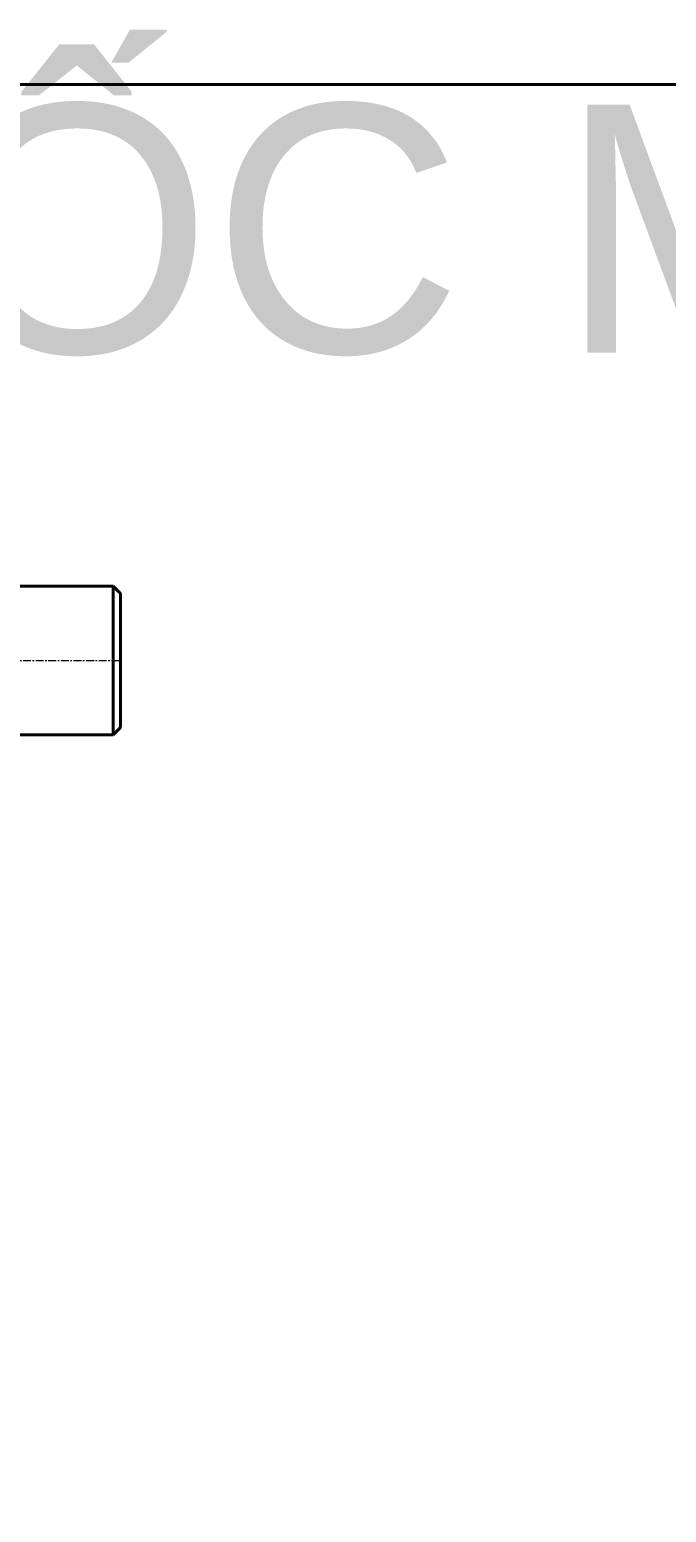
# Model space of a CAD drawing. Header units: millimetres. Extents: x -11382 to 23553, y -372 to 10786.
# Drawn here: x 9281 to 9538, y 5200 to 5797 of the extents above; entities that cross this region are included whole.
import ezdxf

# ---------------------------------------------------------------- set-up
doc = ezdxf.new("R2010")
doc.units = ezdxf.units.MM
doc.header["$LTSCALE"] = 0.2
doc.linetypes.add('CENTER', pattern=[50.8, 31.75, -6.35, 6.35, -6.35])
doc.layers.add('đường bao thấy', color=7, linetype='Continuous', lineweight=40)
doc.layers.add('đường nét tâm', color=137, linetype='CENTER', lineweight=15)
doc.styles.add('nhat3.5', font='arial.ttf', dxfattribs={"height": 3.5})

msp = doc.modelspace()

# ---------------------------------------------------------------- linework, layer by layer
at = {"layer": 'đường bao thấy', "ltscale": 0.5}
for p, q in [((9269.954, 5573.153), (9314.954, 5573.153)), ((9314.954, 5573.153), (9317.954, 5570.153)), ((9314.954, 5573.153), (9314.954, 5513.153)), ((9317.954, 5516.153), (9317.954, 5570.153)), ((9317.954, 5516.153), (9314.954, 5513.153)), ((9269.954, 5513.153), (9314.954, 5513.153))]:
    msp.add_line(p, q, dxfattribs=at)
at = {"layer": 'đường bao thấy', "ltscale": 5}
msp.add_lwpolyline([(7889.174, 5775.37), (12930.152, 5775.37), (12930.152, 1397.743), (7889.174, 1397.743)], close=True, dxfattribs=at)
at = {"layer": 'đường nét tâm', "ltscale": 0.5}
msp.add_line((8851.954, 5543.153), (9317.954, 5543.153), dxfattribs=at)

# ---------------------------------------------------------------- texts
at = {"layer": 'đường bao thấy', "ltscale": 0.5, "insert": (8423.545, 5767.204), "char_height": 100, "width": 1986.69503, "attachment_point": 1, "style": 'nhat3.5'}
msp.add_mtext('{\\C1;HỘP GIẢM TỐC MÁY UỐN 6}', dxfattribs=at)

doc.saveas('drawing.dxf')
